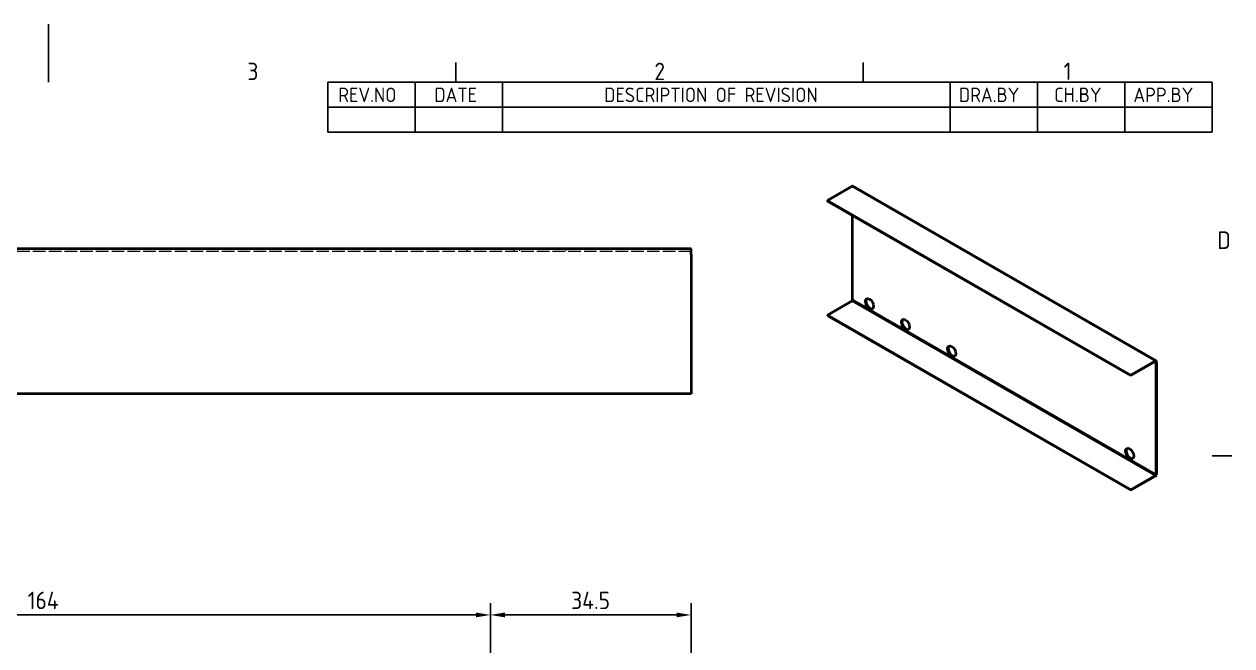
# Model space of a CAD drawing. Header units: millimetres. Extents: x 0 to 420, y 0 to 297.
# Drawn here: x 205.8 to 413.4, y 190.1 to 297 of the extents above; entities that cross this region are included whole.
import ezdxf

# ---------------------------------------------------------------- set-up
doc = ezdxf.new("R2010")
doc.units = ezdxf.units.MM
doc.linetypes.add('DASHED', pattern=[0.2067, 0.1654, -0.0413])
doc.layers.get('0').update_dxf_attribs({"color": 3, "lineweight": 25})
for name, color, linetype, lineweight in [('가려진 것(ISO)', 2, 'DASHED', 18), ('가시적인 것(ISO)', 3, 'Continuous', 40), ('가시적인 좁은 것(ISO)', 3, 'Continuous', 35), ('경계(ISO)', 7, 'Continuous', 25), ('기호(ISO)', 5, 'Continuous', 25), ('치수(ISO)', 2, 'Continuous', 25)]:
    doc.layers.add(name, color=color, linetype=linetype, lineweight=lineweight)
doc.styles.add('ISO ProportionalPSTEK', font='isocp.shx')
doc.styles.add('문자 텍스트_PSTEK_POSCO', font='isocp.shx')
doc.styles.add('치수 텍스트_PSTEK_POSCO', font='isocp.shx')
doc.dimstyles.new('치수_PSTEK_POSCO', dxfattribs={"dimtxt": 3, "dimasz": 2.5, "dimexe": 2, "dimexo": 2.5, "dimgap": 1, "dimtad": 1, "dimrnd": 1e-08, "dimdsep": 46, "dimtxsty": '치수 텍스트_PSTEK_POSCO', "dimcen": 0.09, "dimdle": 10, "dimclrd": 7, "dimclre": 7, "dimclrt": 2, "dimadec": 1, "dimazin": 2, "dimtfac": 1, "dimtmove": 0, "dimatfit": 3, "dimfxl": 0, "dimtolj": 1, "dimlwd": -1, "dimlwe": -1, "dimarcsym": 0})

# ---------------------------------------------------------------- blocks, each defined once
blk = doc.blocks.new('경계 Default Border')
at = {"layer": '경계(ISO)'}
for p, q in [((280, 287.0000076293945), (280, 290.4000091552734)), ((350, 287.0000076293945), (350, 290.4000091552734)), ((410, 222.7499961853027), (413.4000015258789, 222.7499961853027))]:
    blk.add_line(p, q, dxfattribs=at)
at = {"layer": '경계(ISO)', "flags": 128}
blk.add_lwpolyline([(210, 297.0000076293945), (210, 287.0000076293945)], dxfattribs=at)
at = {"layer": '경계(ISO)', "color": 2, "char_height": 3.00000011920929, "attachment_point": 7, "style": '문자 텍스트_PSTEK_POSCO'}
for s, insert in [('3', (244.1685395229535, 287.3713945155963)), ('2', (314.127739416884, 287.3713945155963)), ('1', (384.4860661041481, 287.4)), ('D', (410.878270202895, 258.3463944559917))]:
    blk.add_mtext(s, dxfattribs=dict(at, insert=insert))
blk = doc.blocks.new('리비전 내역')
at = {"layer": '기호(ISO)'}
for p, q in [((258, 287.0000076293945), (410, 287.0000076293945)), ((258, 287.0000076293945), (258, 282.7200076293945)), ((273, 287.0000076293945), (273, 282.7200076293945)), ((288, 287.0000076293945), (288, 282.7200076293945)), ((365, 287.0000076293945), (365, 282.7200076293945)), ((380, 287.0000076293945), (380, 282.7200076293945)), ((395, 287.0000076293945), (395, 282.7200076293945)), ((410, 287.0000076293945), (410, 282.7200076293945)), ((258, 282.7200076293945), (410, 282.7200076293945)), ((258, 282.7200076293945), (258, 278.4400076293945)), ((273, 282.7200076293945), (273, 278.4400076293945)), ((288, 282.7200076293945), (288, 278.4400076293945)), ((365, 282.7200076293945), (365, 278.4400076293945)), ((380, 282.7200076293945), (380, 278.4400076293945)), ((395, 282.7200076293945), (395, 278.4400076293945)), ((410, 282.7200076293945), (410, 278.4400076293945)), ((258, 278.4400076293945), (410, 278.4400076293945))]:
    blk.add_line(p, q, dxfattribs=at)
at = {"layer": '기호(ISO)', "color": 2, "char_height": 2.5, "attachment_point": 7, "style": 'ISO ProportionalPSTEK'}
for s, insert in [('REV.NO', (259.7871163682308, 283.5831900503393)), ('DATE', (276.3142317728366, 283.5831900503393)), ('DESCRIPTION OF REVISION', (305.5070204333629, 283.5831900503393)), ('DRA.BY', (366.4757339553204, 283.5831900503393)), ('CH.BY', (382.8642915086117, 283.5831900503393)), ('APP.BY', (396.4777339604404, 283.5831900503393))]:
    blk.add_mtext(s, dxfattribs=dict(at, insert=insert))
blk = doc.blocks.new('*D32')
at = {"layer": 'Defpoints', "color": 0}
for p in [(320.4490805147851, 195.392112632168), (285.9490805147851, 186.1833863490881), (320.4490805147851, 186.1833863490879)]:
    blk.add_point(p, dxfattribs=at)
at = {"layer": '치수(ISO)', "color": 7}
for p, q in [((285.9490805147851, 188.6833863490881), (285.9490805147851, 197.392112632168)), ((320.4490805147851, 188.6833863490879), (320.4490805147851, 197.392112632168)), ((288.4490805147851, 195.392112632168), (317.9490805147851, 195.392112632168))]:
    blk.add_line(p, q, dxfattribs=at)
for points in [[(288.4490805147851, 195.8087792988347), (288.4490805147851, 194.9754459655014), (285.9490805147851, 195.392112632168)], [(317.9490805147851, 195.8087792988347), (317.9490805147851, 194.9754459655014), (320.4490805147851, 195.392112632168)]]:
    blk.add_solid(points, dxfattribs=at)
at = {"layer": '치수(ISO)', "color": 2, "insert": (299.8369484804291, 197.892112632168), "char_height": 3, "attachment_point": 4, "style": '치수 텍스트_PSTEK_POSCO'}
blk.add_mtext('\\A1;34.5', dxfattribs=at)
blk = doc.blocks.new('*D33')
at = {"layer": 'Defpoints', "color": 0}
for p in [(121.9490805147851, 195.392112632168), (121.9490805147851, 186.1833863490881), (285.9490805147851, 186.1833863490881)]:
    blk.add_point(p, dxfattribs=at)
at = {"layer": '치수(ISO)', "color": 7}
for p, q in [((121.9490805147851, 188.6833863490881), (121.9490805147851, 197.392112632168)), ((285.9490805147851, 188.6833863490881), (285.9490805147851, 197.392112632168)), ((283.4490805147851, 195.392112632168), (124.4490805147851, 195.392112632168))]:
    blk.add_line(p, q, dxfattribs=at)
for points in [[(124.4490805147851, 195.8087792988347), (124.4490805147851, 194.9754459655014), (121.9490805147851, 195.392112632168)], [(283.4490805147851, 195.8087792988347), (283.4490805147851, 194.9754459655014), (285.9490805147851, 195.392112632168)]]:
    blk.add_solid(points, dxfattribs=at)
at = {"layer": '치수(ISO)', "color": 2, "insert": (206.3990805147852, 197.892112632168), "char_height": 3, "attachment_point": 4, "style": '치수 텍스트_PSTEK_POSCO'}
blk.add_mtext('\\A1;164', dxfattribs=at)

msp = doc.modelspace()

# ---------------------------------------------------------------- linework, layer by layer
at = {"layer": '가려진 것(ISO)', "ltscale": 13.09347820281982}
msp.add_line((320.4490805148172, 257.907074240771), (25.4490805148172, 257.907074240771), dxfattribs=at)
at = {"layer": '가려진 것(ISO)', "ltscale": 0.9522482752799988}
for p, q in [((281.9490805148172, 258.4070742407695), (281.9490805148172, 257.9070742407695)), ((289.9490805148172, 258.4070742407695), (289.9490805148172, 257.9070742407695)), ((290.9490805148172, 258.4070742407443), (290.9490805148172, 257.9070742407442)), ((298.9490805148172, 258.4070742407443), (298.9490805148172, 257.9070742407442))]:
    msp.add_line(p, q, dxfattribs=at)
at = {"layer": '가시적인 것(ISO)'}
for p, q in [((343.8659302894212, 266.6853615762414), (348.1085709765398, 269.1285358589958)), ((348.2333290294359, 269.1407949368215), (400.3824541419515, 239.1101110446413)), ((343.8659302894212, 266.5831681856361), (343.8659302894212, 266.6853615762414)), ((396.0150554019368, 236.6546776840612), (343.8659302894212, 266.6853615762414)), ((396.0150554019368, 236.5524842934559), (343.8659302894212, 266.5831681856361)), ((348.1969593241881, 249.5583043269989), (348.1969593241881, 264.0890944386591)), ((25.4490805148172, 258.407074240771), (320.4490805148172, 258.407074240771)), ((320.4490805148172, 257.4070742407712), (320.4490805148172, 258.407074240771)), ((320.4490805148172, 257.4070742407712), (320.4490805148172, 233.4070742407713)), ((343.8659302894212, 246.9620371894152), (348.1085709765398, 249.4052114721695)), ((343.8659302894212, 246.9620371894152), (396.0150554019368, 216.931353297235)), ((343.8659302894212, 246.9620371894152), (343.8659302894212, 246.8598437988099)), ((343.8659302894212, 246.8598437988099), (396.0150554019368, 216.8291599066297)), ((400.2576960890555, 239.0978519668156), (396.0150554019368, 236.6546776840612)), ((396.0150554019368, 236.5524842934559), (400.2576960890555, 238.9956585762103)), ((400.3460844367038, 238.944364649829), (400.3460844367038, 219.5276204348187)), ((400.4344727843521, 238.9952641140531), (400.4344727843521, 219.5785198990428)), ((396.0150554019368, 236.5524842934559), (396.0150554019368, 236.6546776840612)), ((320.4490805148172, 233.4070742407713), (25.4490805148172, 233.4070742407713)), ((396.0150554019368, 216.931353297235), (400.2576960890555, 219.3745275799893)), ((396.0150554019368, 216.8291599066297), (400.2576960890555, 219.272334189384)), ((396.0150554019368, 216.931353297235), (396.0150554019368, 216.8291599066297))]:
    msp.add_line(p, q, dxfattribs=at)
for centre, major_axis, ratio, start_param, end_param in [((348.1085709765398, 268.9241490777852), (0.1247580528960551, 0.2166458590363422), 0.5780931159156392, 0, 0.783464454974415), ((348.1085709765398, 249.5074048627748), (0.06237902644801724, 0.1083229295181681), 0.5780931159156389, 3.925057108564036, 5.495853435358618), ((351.2021631442314, 248.951455377883), (-0.4990322115844054, 0.8665834361451751), 0.5780931159158104, 0.08833275209715463, 3.053259901492555), ((357.3893474796146, 245.3884928822006), (-0.4990322115844054, 0.8665834361451751), 0.5780931159158104, 0.08833275209715463, 3.053259901492555), ((365.3442987679645, 240.8075411020375), (-0.4990322115844057, 0.8665834361451756), 0.5780931159158106, 0.08833275209715424, 3.053259901492555), ((400.2576960890555, 238.893465185605), (0.1247580528960459, 0.2166458590363263), 0.5780931159156389, 5.495853435359137, 7.066649762154001), ((400.2576960890555, 238.893465185605), (0.06237902644802371, 0.1083229295181644), 0.578093115915639, 5.495853435359137, 7.066649762154001), ((395.9266670542871, 223.1963264805217), (-0.4990322115844054, 0.8665834361451751), 0.5780931159158104, 0.08833275209715463, 3.053259901492555), ((400.2576960890555, 219.4767209705947), (0.1247580528960322, 0.2166458590363323), 0.5780931159156389, 3.925057108564036, 5.495853435358966), ((400.2576960890555, 219.4767209705947), (0.06237902644801722, 0.1083229295181681), 0.5780931159156392, 3.925057108564036, 5.495853435358617)]:
    msp.add_ellipse(centre, major_axis=major_axis, ratio=ratio, start_param=start_param, end_param=end_param, dxfattribs=at)
for centre in [(351.1137747965831, 248.9005559136589), (357.3009591319663, 245.3375934179766), (365.2559104203161, 240.7566416378135), (395.8382787066388, 223.1454270162976)]:
    msp.add_ellipse(centre, major_axis=(0.4990322115843533, -0.8665834361452044), ratio=0.5780931159158105, dxfattribs=at)
at = {"layer": '가시적인 좁은 것(ISO)'}
for p, q in [((400.2576960890555, 239.0978519668156), (348.1085709765398, 269.1285358589958)), ((400.2576960890555, 219.3745275799893), (348.1085709765398, 249.4052114721695)), ((348.1969593241881, 249.5583043269989), (400.3460844367038, 219.5276204348187)), ((400.3460844367038, 238.944364649829), (400.2573535917539, 238.9954613451317)), ((400.2576960890555, 238.9956585762103), (400.2576960890555, 239.0978519668156)), ((400.4344727843521, 238.9952641140531), (400.3460844367038, 238.944364649829)), ((400.2576960890555, 219.272334189384), (400.2576960890555, 219.3745275799893)), ((400.3460844367038, 219.5276204348187), (400.4344727843521, 219.5785198990428))]:
    msp.add_line(p, q, dxfattribs=at)

# ---------------------------------------------------------------- block references
msp.add_blockref('경계 Default Border', (0, 0))
at = {"layer": '기호(ISO)'}
msp.add_blockref('리비전 내역', (0, 0), dxfattribs=at)

# ---------------------------------------------------------------- dimensions: what is measured, and where the dimension line sits
at = {"layer": '치수(ISO)', "color": 7}
for base, p2, picture, middle in [((121.9490805147851, 195.392112632168), (121.9490805147851, 186.1833863490881), '*D33', (208.9490805147852, 195.392112632168)), ((320.4490805147851, 195.392112632168), (320.4490805147851, 186.1833863490879), '*D32', (303.1990805147851, 195.392112632168))]:
    dim = msp.add_linear_dim(base=base, p1=(285.9490805147851, 186.1833863490881), p2=p2, angle=180, dimstyle='치수_PSTEK_POSCO', override={"dimdec": 2, "dimtp": 0, "dimtm": -0, "dimtdec": 2, "dimtofl": 0, "dimatfit": 1}, dxfattribs=at)
    dim.commit()
    dim.dimension.update_dxf_attribs({"geometry": picture, "text_midpoint": middle, "dimtype": 160})

doc.saveas('drawing.dxf')
